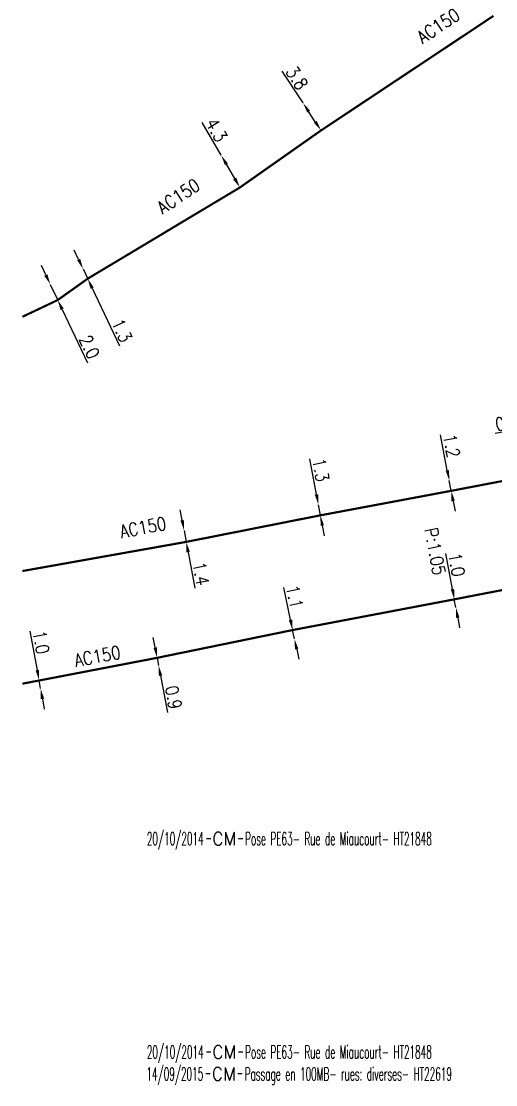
# Model space of a CAD drawing. Header units: millimetres. Extents: x 150998 to 151977, y 126997 to 128005.
# Drawn here: x 150999.9 to 151054.7, y 127733.5 to 127856.4 of the extents above; entities that cross this region are included whole.
import ezdxf
from ezdxf.enums import TextEntityAlignment as Align

# ---------------------------------------------------------------- set-up
doc = ezdxf.new("R2010")
doc.units = ezdxf.units.MM
doc.header["$PDMODE"] = 34
doc.linetypes.add('L_100_AP', pattern=[14, 10, -1.5, 1, -1.5])
doc.layers.get('0').update_dxf_attribs({"linetype": 'CONTINUOUS'})
doc.layers.get('DEFPOINTS').update_dxf_attribs({"linetype": 'CONTINUOUS'})
for name, color, linetype in [('L_140', 3, 'CONTINUOUS'), ('L_340', 7, 'CONTINUOUS'), ('L_910', 7, 'CONTINUOUS')]:
    doc.layers.add(name, color=color, linetype=linetype)
doc.styles.get("Standard").update_dxf_attribs({"font": 'romans.shx', "width": 0.85})
doc.dimstyles.get("Standard").update_dxf_attribs({"dimtxt": 1.5, "dimasz": 1.2, "dimexe": 0.625, "dimexo": 0.625, "dimgap": 0.25, "dimtad": 1, "dimdec": 1, "dimzin": 0, "dimdsep": 46, "dimtxsty": 'Standard', "dimcen": -0.5, "dimadec": 0, "dimazin": 0, "dimtfac": 1, "dimtdec": 1, "dimtmove": 0, "dimatfit": 3, "dimfxl": 0, "dimtolj": 1, "dimtzin": 0, "dimarcsym": 0})

# ---------------------------------------------------------------- blocks, each defined once
blk = doc.blocks.new('GIS_MODF')
at = {"color": 0, "linetype": 'Continuous', "flags": 128}
for points in [[(-2.18, -0.01), (-1.68, -0.01)], [(1.52, -0.01), (2.02, -0.01)]]:
    blk.add_lwpolyline(points, dxfattribs=at)
at = {"color": 0, "linetype": 'Continuous', "width": 0.5}
blk.add_attdef('DATE', text='', height=1.5, dxfattribs=at).set_placement((-2.5, -0.8), align=Align.RIGHT)
at = {"color": 0, "linetype": 'Continuous', "width": 1.771291}
blk.add_attdef('USER', text='', height=1.5, dxfattribs=at).set_placement((-1.51, -0.8), (1.28, -0.8), align=Align.FIT)
at = {"color": 0, "linetype": 'Continuous', "width": 0.5}
blk.add_attdef('DESC', (2.29, -0.8), '', height=1.5, dxfattribs=at)
blk = doc.blocks.new('*D115')
at = {"layer": 'DEFPOINTS', "color": 0, "linetype": 'Continuous', "transparency": 16777216}
for p in [(151018.68, 127797.52), (151018.68, 127797.52), (151018.93, 127796.19)]:
    blk.add_point(p, dxfattribs=at)
at = {"layer": 'L_140', "color": 0, "linetype": 'Continuous', "lineweight": -2, "transparency": 16777216}
for p, q in [((151018.45, 127798.7), (151018.23, 127799.88)), ((151018.68, 127797.52), (151018.93, 127796.19)), ((151019.15, 127795.02), (151019.94, 127790.84))]:
    blk.add_line(p, q, dxfattribs=at)
at = {"layer": 'L_140', "color": 0, "linetype": 'Continuous', "transparency": 16777216}
for points in [[(151018.65, 127798.74), (151018.26, 127798.66), (151018.68, 127797.52)], [(151019.35, 127795.05), (151018.95, 127794.98), (151018.93, 127796.19)]]:
    blk.add_solid(points, dxfattribs=at)
at = {"layer": 'L_140', "color": 0, "linetype": 'Continuous', "transparency": 16777216, "insert": (151020.64, 127792.52), "char_height": 1.5, "attachment_point": 5, "rotation": 280.7225}
blk.add_mtext('\\A1;1.4', dxfattribs=at)
blk = doc.blocks.new('*D116')
at = {"layer": 'DEFPOINTS', "color": 0, "linetype": 'Continuous', "transparency": 16777216}
for p in [(151034.2, 127800.49), (151034.2, 127800.49), (151034.43, 127799.26)]:
    blk.add_point(p, dxfattribs=at)
at = {"layer": 'L_140', "color": 0, "linetype": 'Continuous', "lineweight": -2, "transparency": 16777216}
for p, q in [((151033.98, 127801.67), (151033.21, 127805.79)), ((151034.43, 127799.26), (151034.2, 127800.49)), ((151034.65, 127798.08), (151034.87, 127796.9))]:
    blk.add_line(p, q, dxfattribs=at)
at = {"layer": 'L_140', "color": 0, "linetype": 'Continuous', "transparency": 16777216}
for points in [[(151034.17, 127801.71), (151033.78, 127801.63), (151034.2, 127800.49)], [(151034.84, 127798.12), (151034.45, 127798.04), (151034.43, 127799.26)]]:
    blk.add_solid(points, dxfattribs=at)
at = {"layer": 'L_140', "color": 0, "linetype": 'Continuous', "transparency": 16777216, "insert": (151034.47, 127804.5), "char_height": 1.5, "attachment_point": 5, "rotation": 280.5741}
blk.add_mtext('\\A1;1.3', dxfattribs=at)
blk = doc.blocks.new('*D117')
at = {"layer": 'DEFPOINTS', "color": 0, "linetype": 'Continuous', "transparency": 16777216}
for p in [(151049.32, 127803.27), (151049.32, 127803.27), (151049.54, 127802.09)]:
    blk.add_point(p, dxfattribs=at)
at = {"layer": 'L_140', "color": 0, "linetype": 'Continuous', "lineweight": -2, "transparency": 16777216}
for p, q in [((151049.09, 127804.45), (151048.32, 127808.57)), ((151049.54, 127802.09), (151049.32, 127803.27)), ((151049.76, 127800.91), (151049.98, 127799.74))]:
    blk.add_line(p, q, dxfattribs=at)
at = {"layer": 'L_140', "color": 0, "linetype": 'Continuous', "transparency": 16777216}
for points in [[(151049.29, 127804.49), (151048.9, 127804.42), (151049.32, 127803.27)], [(151049.96, 127800.95), (151049.56, 127800.88), (151049.54, 127802.09)]]:
    blk.add_solid(points, dxfattribs=at)
at = {"layer": 'L_140', "color": 0, "linetype": 'Continuous', "transparency": 16777216, "insert": (151049.58, 127807.29), "char_height": 1.5, "attachment_point": 5, "rotation": 280.6521}
blk.add_mtext('\\A1;1.2', dxfattribs=at)
blk = doc.blocks.new('*D119')
at = {"layer": 'DEFPOINTS', "color": 0, "linetype": 'Continuous', "transparency": 16777216}
for p in [(151060.1, 127809.76), (151060.1, 127809.76), (151061.52, 127805.8)]:
    blk.add_point(p, dxfattribs=at)
at = {"layer": 'L_340', "color": 0, "linetype": 'Continuous', "lineweight": -2, "transparency": 16777216}
for p, q in [((151058.92, 127809.53), (151054.63, 127808.7)), ((151060.73, 127809.88), (151060.1, 127809.76)), ((151061.4, 127806.41), (151060.62, 127810.49)), ((151061.91, 127810.11), (151063.09, 127810.33))]:
    blk.add_line(p, q, dxfattribs=at)
at = {"layer": 'L_340', "color": 0, "linetype": 'Continuous', "transparency": 16777216}
for points in [[(151058.88, 127809.73), (151058.96, 127809.33), (151060.1, 127809.76)], [(151061.88, 127810.3), (151061.95, 127809.91), (151060.73, 127809.88)]]:
    blk.add_solid(points, dxfattribs=at)
at = {"layer": 'L_340', "color": 0, "linetype": 'Continuous', "transparency": 16777216, "insert": (151055.99, 127809.98), "char_height": 1.5, "attachment_point": 5, "rotation": 10.8928}
blk.add_mtext('\\A1;0.7', dxfattribs=at)
blk = doc.blocks.new('*D136')
at = {"layer": 'DEFPOINTS', "color": 0, "linetype": 'Continuous', "transparency": 16777216}
for p in [(151001.94, 127780.17), (151002.11, 127779.23), (151002.11, 127779.23)]:
    blk.add_point(p, dxfattribs=at)
at = {"layer": 'L_140', "color": 0, "linetype": 'Continuous', "lineweight": -2, "transparency": 16777216}
for p, q in [((151001.73, 127781.35), (151000.92, 127785.88)), ((151002.11, 127779.23), (151001.94, 127780.17)), ((151002.32, 127778.05), (151002.53, 127776.87))]:
    blk.add_line(p, q, dxfattribs=at)
at = {"layer": 'L_140', "color": 0, "linetype": 'Continuous', "transparency": 16777216}
for points in [[(151001.93, 127781.39), (151001.54, 127781.32), (151001.94, 127780.17)], [(151002.52, 127778.09), (151002.13, 127778.02), (151002.11, 127779.23)]]:
    blk.add_solid(points, dxfattribs=at)
at = {"layer": 'L_140', "color": 0, "linetype": 'Continuous', "transparency": 16777216, "insert": (151002.17, 127784.59), "char_height": 1.5, "attachment_point": 5, "rotation": 280.1528}
blk.add_mtext('\\A1;1.0', dxfattribs=at)
blk = doc.blocks.new('*D137')
at = {"layer": 'DEFPOINTS', "color": 0, "linetype": 'Continuous', "transparency": 16777216}
for p in [(151015.57, 127782.79), (151015.74, 127781.9), (151015.74, 127781.9)]:
    blk.add_point(p, dxfattribs=at)
at = {"layer": 'L_140', "color": 0, "linetype": 'Continuous', "lineweight": -2, "transparency": 16777216}
for p, q in [((151015.34, 127783.97), (151015.12, 127785.15)), ((151015.57, 127782.79), (151015.74, 127781.9)), ((151015.96, 127780.73), (151016.77, 127776.49))]:
    blk.add_line(p, q, dxfattribs=at)
at = {"layer": 'L_140', "color": 0, "linetype": 'Continuous', "transparency": 16777216}
for points in [[(151015.54, 127784), (151015.15, 127783.93), (151015.57, 127782.79)], [(151016.16, 127780.76), (151015.77, 127780.69), (151015.74, 127781.9)]]:
    blk.add_solid(points, dxfattribs=at)
at = {"layer": 'L_140', "color": 0, "linetype": 'Continuous', "transparency": 16777216, "insert": (151017.46, 127778.21), "char_height": 1.5, "attachment_point": 5, "rotation": 280.8211}
blk.add_mtext('\\A1;0.9', dxfattribs=at)
blk = doc.blocks.new('*D138')
at = {"layer": 'DEFPOINTS', "color": 0, "linetype": 'Continuous', "transparency": 16777216}
for p in [(151031.22, 127786), (151031.44, 127784.97), (151031.44, 127784.97)]:
    blk.add_point(p, dxfattribs=at)
at = {"layer": 'L_140', "color": 0, "linetype": 'Continuous', "lineweight": -2, "transparency": 16777216}
for p, q in [((151030.98, 127787.18), (151030.19, 127790.92)), ((151031.44, 127784.97), (151031.22, 127786)), ((151032.05, 127785.1), (151032.05, 127785.1)), ((151031.69, 127783.8), (151031.93, 127782.63))]:
    blk.add_line(p, q, dxfattribs=at)
at = {"layer": 'L_140', "color": 0, "linetype": 'Continuous', "transparency": 16777216}
for points in [[(151031.17, 127787.22), (151030.78, 127787.13), (151031.22, 127786)], [(151031.88, 127783.84), (151031.49, 127783.76), (151031.44, 127784.97)]]:
    blk.add_solid(points, dxfattribs=at)
at = {"layer": 'L_140', "color": 0, "linetype": 'Continuous', "transparency": 16777216, "insert": (151031.44, 127789.84), "char_height": 1.5, "attachment_point": 5, "rotation": 281.8843}
blk.add_mtext('\\A1;1.1', dxfattribs=at)
blk = doc.blocks.new('*D139')
at = {"layer": 'DEFPOINTS', "color": 0, "linetype": 'Continuous', "transparency": 16777216}
for p in [(151049.9, 127789.55), (151050.08, 127788.62), (151050.08, 127788.62)]:
    blk.add_point(p, dxfattribs=at)
at = {"layer": 'L_140', "color": 0, "linetype": 'Continuous', "lineweight": -2, "transparency": 16777216}
for p, q in [((151049.68, 127790.73), (151048.92, 127794.85)), ((151049.29, 127789.44), (151049.29, 127789.44)), ((151050.08, 127788.62), (151049.9, 127789.55)), ((151049.46, 127788.5), (151049.46, 127788.5)), ((151050.3, 127787.44), (151050.51, 127786.26))]:
    blk.add_line(p, q, dxfattribs=at)
at = {"layer": 'L_140', "color": 0, "linetype": 'Continuous', "transparency": 16777216}
for points in [[(151049.88, 127790.77), (151049.49, 127790.69), (151049.9, 127789.55)], [(151050.49, 127787.47), (151050.1, 127787.4), (151050.08, 127788.62)]]:
    blk.add_solid(points, dxfattribs=at)
at = {"layer": 'L_140', "color": 0, "linetype": 'Continuous', "transparency": 16777216, "insert": (151050.17, 127793.56), "char_height": 1.5, "attachment_point": 5, "rotation": 280.5458}
blk.add_mtext('\\A1;1.0', dxfattribs=at)
blk = doc.blocks.new('*D380')
at = {"layer": 'DEFPOINTS', "color": 0, "linetype": 'Continuous', "transparency": 16777216}
for p in [(151003.23, 127825.95), (151003.23, 127825.95), (151004.08, 127824.14)]:
    blk.add_point(p, dxfattribs=at)
at = {"layer": 'L_140', "color": 0, "linetype": 'Continuous', "lineweight": -2, "transparency": 16777216}
for p, q in [((151002.71, 127827.04), (151002.2, 127828.12)), ((151002.66, 127825.68), (151002.66, 127825.68)), ((151003.23, 127825.95), (151004.08, 127824.14)), ((151003.52, 127823.88), (151003.52, 127823.88)), ((151004.6, 127823.06), (151007.53, 127816.87))]:
    blk.add_line(p, q, dxfattribs=at)
at = {"layer": 'L_140', "color": 0, "linetype": 'Continuous', "transparency": 16777216}
for points in [[(151002.89, 127827.12), (151002.53, 127826.95), (151003.23, 127825.95)], [(151004.78, 127823.15), (151004.42, 127822.97), (151004.08, 127824.14)]]:
    blk.add_solid(points, dxfattribs=at)
at = {"layer": 'L_140', "color": 0, "linetype": 'Continuous', "transparency": 16777216, "insert": (151007.75, 127818.73), "char_height": 1.5, "attachment_point": 5, "rotation": 295.3362}
blk.add_mtext('\\A1;2.0', dxfattribs=at)
blk = doc.blocks.new('*D381')
at = {"layer": 'DEFPOINTS', "color": 0, "linetype": 'Continuous', "transparency": 16777216}
for p in [(151007.01, 127827.74), (151007.01, 127827.74), (151007.55, 127826.61)]:
    blk.add_point(p, dxfattribs=at)
at = {"layer": 'L_140', "color": 0, "linetype": 'Continuous', "lineweight": -2, "transparency": 16777216}
for p, q in [((151006.5, 127828.83), (151005.99, 127829.91)), ((151007.01, 127827.74), (151007.55, 127826.61)), ((151008.06, 127825.53), (151011.23, 127818.85))]:
    blk.add_line(p, q, dxfattribs=at)
at = {"layer": 'L_140', "color": 0, "linetype": 'Continuous', "transparency": 16777216}
for points in [[(151006.68, 127828.91), (151006.32, 127828.74), (151007.01, 127827.74)], [(151008.24, 127825.62), (151007.88, 127825.44), (151007.55, 127826.61)]]:
    blk.add_solid(points, dxfattribs=at)
at = {"layer": 'L_140', "color": 0, "linetype": 'Continuous', "transparency": 16777216, "insert": (151011.49, 127820.62), "char_height": 1.5, "attachment_point": 5, "rotation": 295.3362}
blk.add_mtext('\\A1;1.3', dxfattribs=at)
blk = doc.blocks.new('*D382')
at = {"layer": 'DEFPOINTS', "color": 0, "linetype": 'Continuous', "transparency": 16777216}
for p in [(151022.97, 127840.87), (151022.97, 127840.87), (151025.13, 127837.15)]:
    blk.add_point(p, dxfattribs=at)
at = {"layer": 'L_140', "color": 0, "linetype": 'Continuous', "lineweight": -2, "transparency": 16777216}
for p, q in [((151022.97, 127840.87), (151020.77, 127844.65)), ((151024.53, 127838.19), (151023.57, 127839.83))]:
    blk.add_line(p, q, dxfattribs=at)
at = {"layer": 'L_140', "color": 0, "linetype": 'Continuous', "transparency": 16777216}
for points in [[(151023.74, 127839.93), (151023.4, 127839.73), (151022.97, 127840.87)], [(151024.7, 127838.29), (151024.35, 127838.09), (151025.13, 127837.15)]]:
    blk.add_solid(points, dxfattribs=at)
at = {"layer": 'L_140', "color": 0, "linetype": 'Continuous', "transparency": 16777216, "insert": (151022.43, 127843.78), "char_height": 1.5, "attachment_point": 5, "rotation": 300.1846}
blk.add_mtext('\\A1;4.3', dxfattribs=at)
blk = doc.blocks.new('*D383')
at = {"layer": 'DEFPOINTS', "color": 0, "linetype": 'Continuous', "transparency": 16777216}
for p in [(151032.42, 127846.92), (151032.42, 127846.92), (151034.5, 127843.74)]:
    blk.add_point(p, dxfattribs=at)
at = {"layer": 'L_140', "color": 0, "linetype": 'Continuous', "lineweight": -2, "transparency": 16777216}
for p, q in [((151032.42, 127846.92), (151030.03, 127850.58)), ((151033.84, 127844.75), (151033.07, 127845.92))]:
    blk.add_line(p, q, dxfattribs=at)
at = {"layer": 'L_140', "color": 0, "linetype": 'Continuous', "transparency": 16777216}
for points in [[(151033.24, 127846.03), (151032.91, 127845.81), (151032.42, 127846.92)], [(151034.01, 127844.85), (151033.67, 127844.64), (151034.5, 127843.74)]]:
    blk.add_solid(points, dxfattribs=at)
at = {"layer": 'L_140', "color": 0, "linetype": 'Continuous', "transparency": 16777216, "insert": (151031.73, 127849.8), "char_height": 1.5, "attachment_point": 5, "rotation": 303.152}
blk.add_mtext('\\A1;3.8', dxfattribs=at)

msp = doc.modelspace()

# ---------------------------------------------------------------- linework, layer by layer
at = {"layer": 'L_140', "linetype": 'L_100_AP'}
for points in [[(151054.42, 127856.98, 0.25, 0.25, 0), (151034.5, 127843.74, 0.25, 0.25, 0), (151025.13, 127837.15, 0.25, 0.25, 0), (151007.55, 127826.61, 0.25, 0.25, 0), (151004.08, 127824.14, 0.25, 0.25, 0), (151000, 127822.2, 0, 0, 0)], [(151169.79, 127825.24, 0.25, 0.25, 0), (151158.86, 127823.16, 0.25, 0.25, 0), (151131.34, 127817.97, 0.25, 0.25, 0), (151111.79, 127814.25, 0.25, 0.25, 0), (151094.77, 127811.12, 0.25, 0.25, 0), (151093.53, 127810.85, 0.25, 0.25, 0), (151092.28, 127810.59, 0.25, 0.25, 0), (151086.95, 127809.56, 0.25, 0.25, 0), (151086.56, 127809.48, 0.25, 0.25, 0), (151078.87, 127807.9, 0.25, 0.25, 0), (151070.85, 127806.35, 0.25, 0.25, 0), (151068.28, 127805.86, 0.25, 0.25, 0), (151061.8, 127804.47, 0.25, 0.25, 0), (151060.15, 127804.12, 0.25, 0.25, 0), (151049.54, 127802.09, 0.25, 0.25, 0), (151034.43, 127799.26, 0.25, 0.25, 0), (151018.93, 127796.19, 0.25, 0.25, 0), (151000, 127792.82, 0, 0, 0)]]:
    msp.add_lwpolyline(points, format="xyseb", dxfattribs=at)
at = {"layer": 'L_140', "linetype": 'L_100_AP', "const_width": 0.25, "flags": 128}
msp.add_lwpolyline([(151000, 127779.8), (151001.94, 127780.17), (151015.57, 127782.79), (151031.22, 127786), (151049.9, 127789.55), (151061.37, 127791.77), (151078.67, 127795.07), (151081.82, 127795.67)], dxfattribs=at)

# ---------------------------------------------------------------- block references
at = {"layer": 'L_910'}
ref = msp.add_blockref('GIS_MODF', (151023.44, 127761.92), dxfattribs=at)
ref.add_attrib('DATE', '20/10/2014', dxfattribs={"layer": '0', "color": 0, "linetype": 'Continuous', "height": 1.5, "width": 0.5}).set_placement((151020.94, 127761.13), align=Align.RIGHT)
ref.add_attrib('USER', 'CM', dxfattribs={"layer": '0', "color": 0, "linetype": 'Continuous', "height": 1.5, "width": 0.950449}).set_placement((151021.94, 127761.13), (151024.72, 127761.13), align=Align.FIT)
ref.add_attrib('DESC', 'Pose PE63- Rue de Miaucourt- HT21848', (151025.73, 127761.13), dxfattribs={"layer": '0', "color": 0, "linetype": 'Continuous', "height": 1.5, "width": 0.5})
ref = msp.add_blockref('GIS_MODF', (151023.44, 127737.27), dxfattribs=at)
ref.add_attrib('DATE', '20/10/2014', dxfattribs={"layer": '0', "color": 0, "linetype": 'Continuous', "height": 1.5, "width": 0.5}).set_placement((151020.94, 127736.48), align=Align.RIGHT)
ref.add_attrib('USER', 'CM', dxfattribs={"layer": '0', "color": 0, "linetype": 'Continuous', "height": 1.5, "width": 0.950449}).set_placement((151021.94, 127736.48), (151024.72, 127736.48), align=Align.FIT)
ref.add_attrib('DESC', 'Pose PE63- Rue de Miaucourt- HT21848', (151025.73, 127736.48), dxfattribs={"layer": '0', "color": 0, "linetype": 'Continuous', "height": 1.5, "width": 0.5})
ref = msp.add_blockref('GIS_MODF', (151023.39, 127734.75), dxfattribs=at)
ref.add_attrib('DATE', '14/09/2015', dxfattribs={"layer": '0', "color": 0, "linetype": 'Continuous', "height": 1.5, "width": 0.5}).set_placement((151020.89, 127733.95), align=Align.RIGHT)
ref.add_attrib('USER', 'CM', dxfattribs={"layer": '0', "color": 0, "linetype": 'Continuous', "height": 1.5, "width": 0.950449}).set_placement((151021.88, 127733.95), (151024.67, 127733.95), align=Align.FIT)
ref.add_attrib('DESC', 'Passage en 100MB- rues: diverses- HT22619', (151025.68, 127733.95), dxfattribs={"layer": '0', "color": 0, "linetype": 'Continuous', "height": 1.5, "width": 0.5})

# ---------------------------------------------------------------- texts
at = {"layer": 'L_140', "linetype": 'Continuous', "width": 0.85}
for p in [(151048.05, 127855.83), (151018.03, 127836.15)]:
    msp.add_text('AC150', height=1.5, rotation=33.7548, dxfattribs=at).set_placement(p, align=Align.MIDDLE)
for p in [(151011.42, 127796.62), (151006.15, 127781.73)]:
    msp.add_text('AC150', height=1.5, rotation=10.7582, dxfattribs=at).set_placement(p)
at = {"layer": 'L_140', "linetype": 'Continuous', "insert": (151046.44, 127797.66), "char_height": 1.5, "attachment_point": 7, "rotation": 280.5458}
msp.add_mtext('P:1.05', dxfattribs=at)

# ---------------------------------------------------------------- dimensions: what is measured, and where the dimension line sits
at = {"layer": 'L_140', "linetype": 'Continuous'}
for base, p1, p2, angle, picture, middle in [((151032.42, 127846.92), (151034.5, 127843.74), (151032.42, 127846.92), 303.152, '*D383', (151030.89, 127849.25)), ((151022.97, 127840.87), (151025.13, 127837.15), (151022.97, 127840.87), 300.1846, '*D382', (151021.57, 127843.28)), ((151007.0128, 127827.7446), (151007.54771, 127826.614834), (151007.0128, 127827.7446), 295.336158, '*D381', (151010.58669, 127820.196309)), ((151003.23, 127825.95), (151004.08, 127824.14), (151003.23, 127825.95), 295.3362, '*D380', (151006.85, 127818.3)), ((151049.32, 127803.27), (151049.54, 127802.09), (151049.32, 127803.27), 280.6521, '*D117', (151048.6, 127807.1)), ((151034.1985, 127800.4899), (151034.42788, 127799.26113), (151034.1985, 127800.4899), 280.57407, '*D116', (151033.48381, 127804.31841)), ((151018.6758, 127797.5209), (151018.927, 127796.1945), (151018.6758, 127797.5209), 280.7225, '*D115', (151019.6572, 127792.338)), ((151050.0755, 127788.6157), (151049.9016, 127789.5497), (151050.0755, 127788.6157), 100.5458, '*D139', (151049.1888, 127793.3785)), ((151031.44, 127784.97), (151031.22, 127786), (151031.44, 127784.97), 101.8843, '*D138', (151030.46, 127789.63)), ((151002.11, 127779.23), (151001.94, 127780.17), (151002.11, 127779.23), 100.1528, '*D136', (151001.19, 127784.41)), ((151015.74, 127781.9), (151015.57, 127782.79), (151015.74, 127781.9), 100.8211, '*D137', (151016.48, 127778.02))]:
    dim = msp.add_linear_dim(base=base, p1=p1, p2=p2, angle=angle, dimstyle='Standard', dxfattribs=at)
    dim.commit()
    dim.dimension.update_dxf_attribs({"geometry": picture, "text_midpoint": middle, "dimtype": 160})
at = {"layer": 'L_340', "linetype": 'Continuous'}
dim = msp.add_linear_dim(base=(151060.09616556, 127809.7560361), p1=(151061.51926658, 127805.80064626), p2=(151060.09616556, 127809.7560361), angle=10.8928296, dimstyle='Standard', dxfattribs=at)
dim.commit()
dim.dimension.update_dxf_attribs({"geometry": '*D119', "text_midpoint": (151056.1822644, 127809.0028455), "dimtype": 160})

doc.saveas('drawing.dxf')
